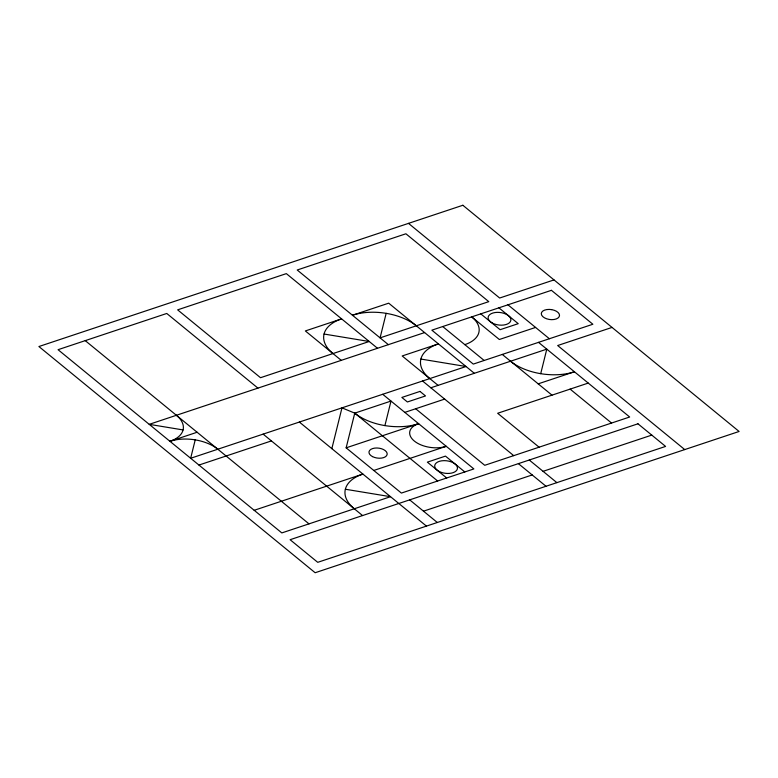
<?xml version="1.0" encoding="UTF-8"?>
<svg xmlns="http://www.w3.org/2000/svg" width="778" height="778" viewBox="0 0 778 778"><rect width="100%" height="100%" fill="white"/><g stroke="black" fill="none" stroke-linecap="round" stroke-linejoin="round"><path stroke-width="1.17" d="M195.22 439.871L190.659 458.271L466.041 366.516L420.888 359.057M331.846 448.643L341.97 407.857L354.758 413.137A45.834 25.159 7.4 0 0 418.613 423.689A22.912 12.584 7.4 0 0 414.314 441.038A22.912 12.584 7.4 0 0 446.241 446.309L373.771 470.457M382.708 394.281L473.87 468.93L401.399 493.077L346.142 447.836L354.758 413.137L390.994 401.069L384.906 425.595M386.17 313.33L380.082 337.866L488.788 301.65L405.912 233.779L297.206 270.005L388.368 344.654M540.71 373.683L546.798 349.147L430.847 387.784M554.014 279.915L499.661 298.023L408.499 223.374M424.603 332.576L149.22 424.341L183.083 429.933M176.402 415.287A34.378 18.876 7.4 0 1 169.935 441.301L197.116 432.247M535.575 327.431L499.34 339.509L471.711 316.879A36.663 20.131 7.4 0 1 464.826 344.644M198.944 465.059L271.415 440.912M612.023 327.421L557.67 345.529L684.747 449.587M404.803 412.379L444.666 399.095M346.142 447.836L418.613 423.689M538.191 383.846L574.427 371.767A45.834 25.159 7.4 0 1 510.562 361.225M588.236 383.077L497.648 413.264L539.086 447.194M254.192 510.3L362.898 474.074A45.834 25.159 7.4 0 0 354.291 508.773M423.495 511.175L532.201 474.95M543.073 471.332L651.779 435.106M324.056 334.034L369.21 341.493L260.513 377.709L177.637 309.848L286.343 273.623L377.505 348.272M345.374 489.245L390.527 496.695L281.821 532.92L58.058 349.692L166.764 313.466L257.926 388.115M507.946 304.811L549.385 338.741M498.893 307.825L518.226 323.667L500.108 329.697L480.775 313.865M538.512 342.359L629.674 417.008L484.733 465.302L415.676 408.751M570.118 389.117L611.557 423.047M502.277 354.437L552.001 395.156M442.721 326.546L484.159 360.477M474.327 373.294L388.699 303.177L352.463 315.246A45.834 25.159 7.4 0 1 416.318 325.797M438.102 385.373L402.187 355.964L438.422 343.886A45.834 25.159 7.4 0 0 429.806 378.585M529.264 460.022L556.883 482.642M422.561 380.996L513.723 455.645M518.391 463.639L546.01 486.26M341.27 360.35L305.355 330.942L341.591 318.873A45.834 25.159 7.4 0 0 332.974 353.562M464.806 471.945L445.473 456.112L427.355 462.151L446.689 477.984M354.758 413.137L437.635 480.999M409.685 499.865L437.314 522.485M299.365 422.046L426.441 526.103M263.129 434.124L362.577 515.561M85.23 340.638L308.992 523.866M169.935 441.301A34.378 18.876 7.4 0 1 217.83 449.217M462.852 205.266L38.9 346.531L315.148 572.734L739.1 431.469L462.852 205.266M551.427 290.32L431.858 330.164L473.287 364.094L592.865 324.251L551.427 290.32M419.984 391.412L401.866 397.441L407.39 401.973L425.508 395.934L419.984 391.412M637.96 423.796L290.106 539.708L317.735 562.329L665.589 446.416L637.96 423.796M551.621 309.625L549.249 309.411A9.171 5.028 7.4 0 0 541.293 313.69A9.171 5.028 7.4 0 0 549.19 319.437L551.573 319.661A9.171 5.028 7.4 0 0 559.518 315.372A9.171 5.028 7.4 0 0 551.621 309.625M439.113 471.429A11.456 6.292 7.4 0 0 457.367 468.91A11.456 6.292 7.4 0 0 441.758 460.809A11.456 6.292 7.4 0 0 439.113 471.429M372.506 456.608A9.171 5.028 7.4 0 0 387.104 454.605A9.171 5.028 7.4 0 0 374.617 448.118A9.171 5.028 7.4 0 0 372.506 456.608M492.532 323.142A11.456 6.292 7.4 0 0 510.786 320.633A11.456 6.292 7.4 0 0 495.168 312.523A11.456 6.292 7.4 0 0 492.532 323.142"/></g></svg>
